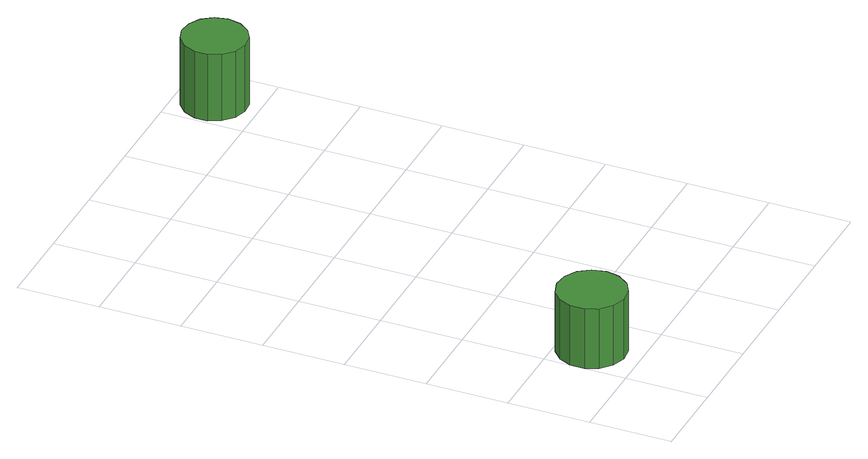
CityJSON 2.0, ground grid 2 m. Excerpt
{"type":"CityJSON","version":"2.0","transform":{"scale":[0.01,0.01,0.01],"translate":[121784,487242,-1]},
"CityObjects":{
"tree1":{"type":"SolitaryVegetationObject","attributes":{"function":"something"},"geometry":[{"type":"MultiSurface","lod":"1","boundaries":[[[0,1,2,3,4,5,6,7,8,9,10,11,12,13,14]],[[15,16,17,18,19,20,21,22,23,24,25,26,27,28,29]],[[0,29,28,1]],[[1,28,27,2]],[[2,27,26,3]],[[3,26,25,4]],[[4,25,24,5]],[[5,24,23,6]],[[6,23,22,7]],[[7,22,21,8]],[[8,21,20,9]],[[9,20,19,10]],[[10,19,18,11]],[[11,18,17,12]],[[12,17,16,13]],[[13,16,15,14]],[[14,15,29,0]]]}]},
"tree2":{"type":"SolitaryVegetationObject","attributes":{"function":"something"},"geometry":[{"type":"MultiSurface","lod":"1","boundaries":[[[30,31,32,33,34,35,36,37,38,39,40,41,42,43,44]],[[45,46,47,48,49,50,51,52,53,54,55,56,57,58,59]],[[30,59,58,31]],[[31,58,57,32]],[[32,57,56,33]],[[33,56,55,34]],[[34,55,54,35]],[[35,54,53,36]],[[36,53,52,37]],[[37,52,51,38]],[[38,51,50,39]],[[39,50,49,40]],[[40,49,48,41]],[[41,48,47,42]],[[42,47,46,43]],[[43,46,45,44]],[[44,45,59,30]]]}]}
},
"vertices":[
[166,119,213],[159,153,213],[139,181,213],[109,198,213],[75,202,213],[42,191,213],[17,168,213],[3,137,213],[3,102,213],[17,71,213],[42,48,213],[75,37,213],[109,41,213],[139,58,213],[159,86,213],[159,86,55],[139,58,55],[109,41,55],[75,37,55],[42,48,55],[17,71,55],[3,102,55],[3,137,55],[17,168,55],[42,191,55],[75,202,55],[109,198,55],[139,181,55],[159,153,55],[166,119,55],
[762,1306,233],[755,1338,233],[736,1364,233],[708,1380,233],[676,1384,233],[645,1374,233],[621,1352,233],[607,1322,233],[607,1290,233],[621,1260,233],[645,1238,233],[676,1228,233],[708,1231,233],[736,1248,233],[755,1274,233],[755,1274,57],[736,1248,57],[708,1231,57],[676,1228,57],[645,1238,57],[621,1260,57],[607,1290,57],[607,1322,57],[621,1352,57],[645,1374,57],[676,1384,57],[708,1380,57],[736,1364,57],[755,1338,57],[762,1306,57]
]}
